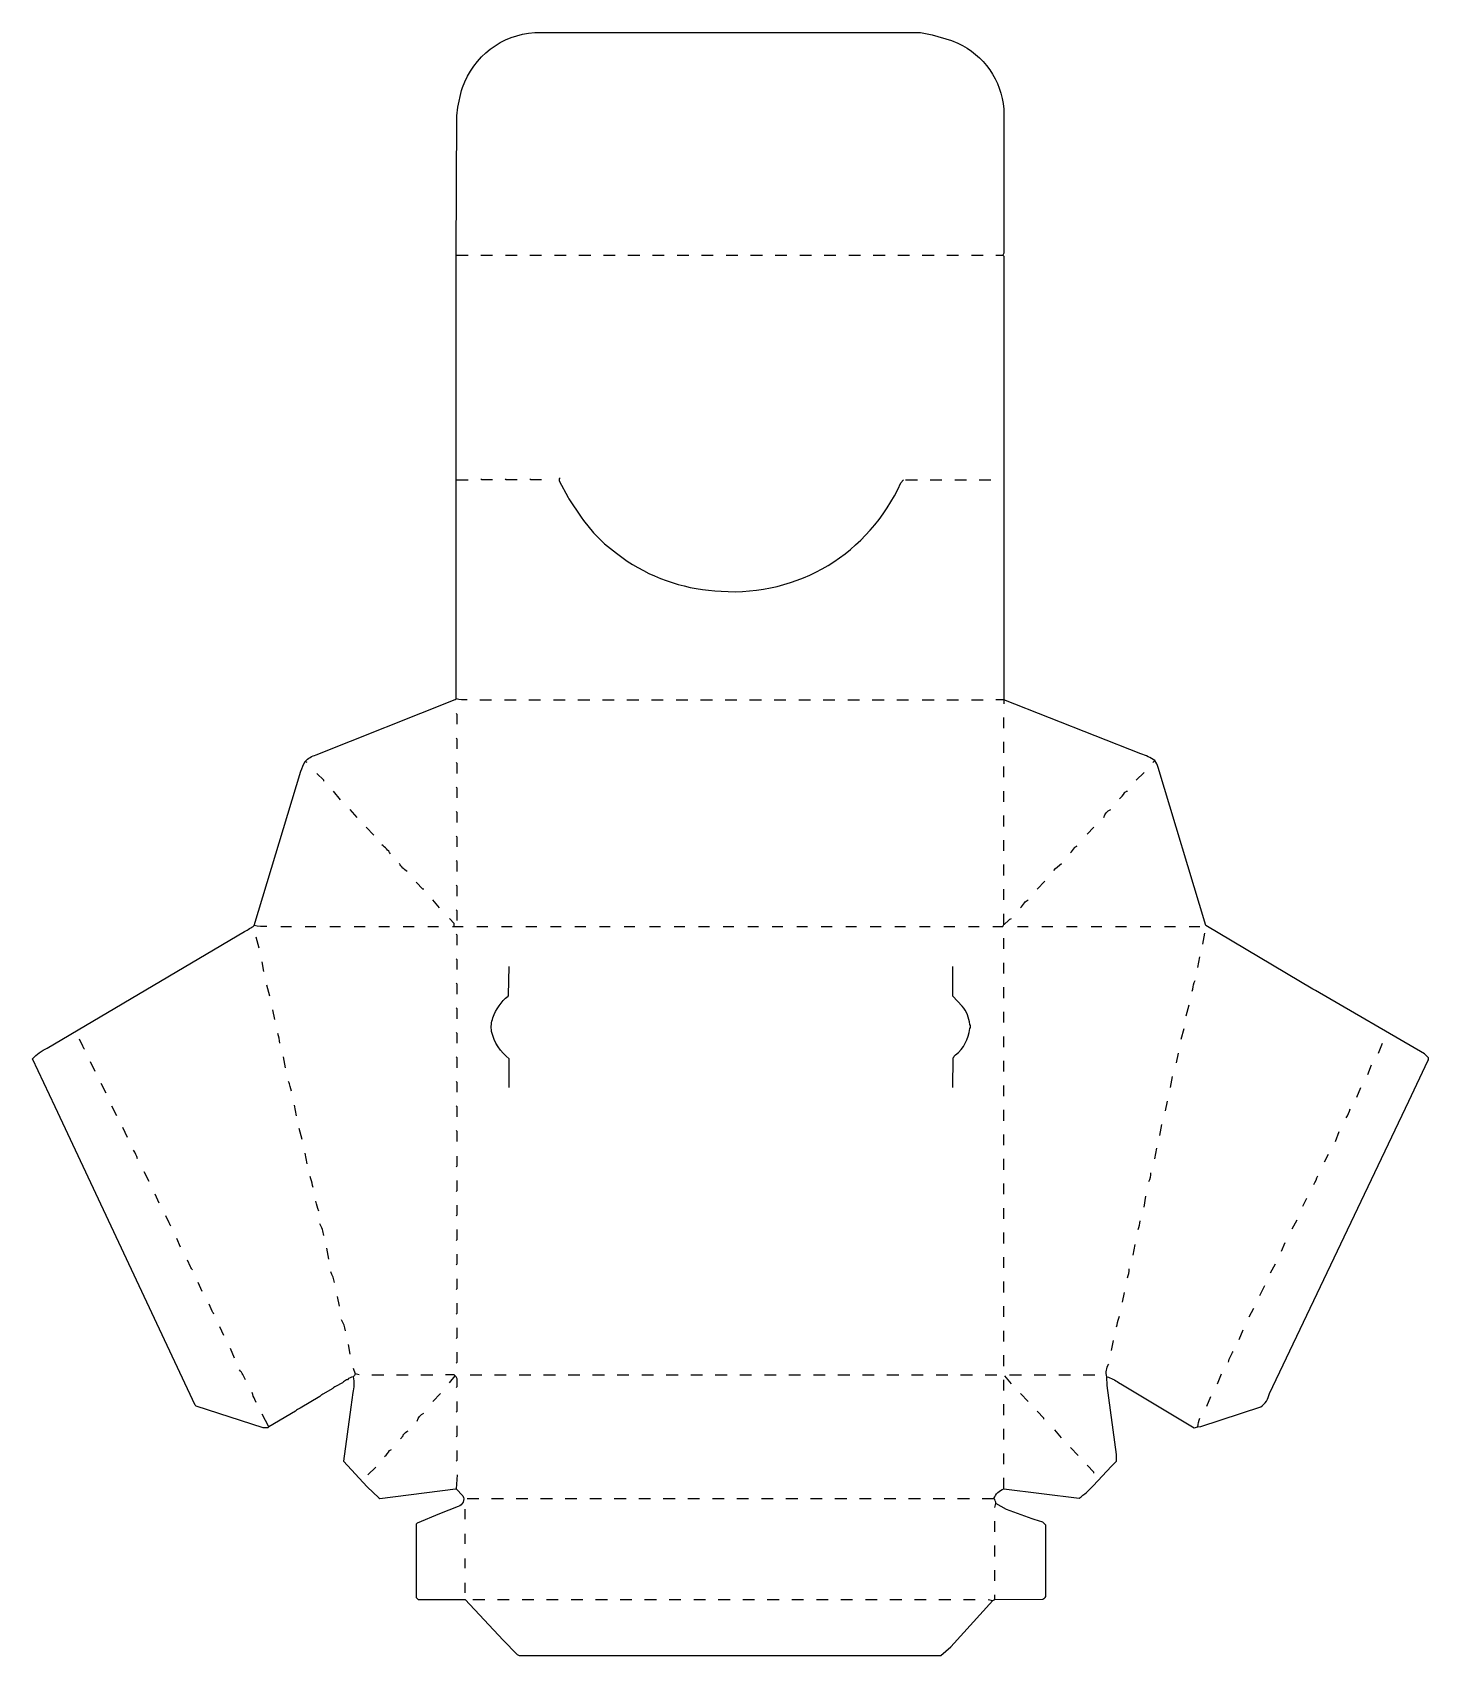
# Model space of a CAD drawing. Extents: x 74 to 1497, y 85 to 1739.
import ezdxf

# ---------------------------------------------------------------- set-up
doc = ezdxf.new("R2010")
doc.units = 0
doc.layers.get('0').update_dxf_attribs({"linetype": 'CONTINUOUS'})

msp = doc.modelspace()

# ---------------------------------------------------------------- linework, layer by layer
at = {"color": 250, "linetype": 'CONTINUOUS'}
for points in [[(401, 369, 0.208153), (395, 366), (394.1, 365.8, 0.113019), (390, 363), (382.9, 359.2, 0.118981), (380, 357), (369.9, 351.2, 0.118981), (367, 349), (346.9, 337.2, 0.089283), (342, 334), (315, 318), (314, 317), (309, 317), (241, 339), (240, 340), (97.2, 644.1), (74, 693, -0.10815), (89, 704), (290, 823, 0.129316), (295.1, 825.8, 0.089283), (300, 829), (347.7, 986.1, -0.082763), (352, 996, -0.154133), (363.1, 1002.7), (504.9, 1059.2), (506, 1060), (506, 1283), (506, 1512), (506.496479, 1653.996528), (507.439024, 1662.95122), (511.352941, 1679.911765), (512.3, 1682.9, -0.301133), (586, 1739), (979, 1739), (990.923077, 1736.615385), (1010.9, 1730.7), (1017.1, 1728.2, -0.272333), (1064, 1661), (1064, 1514), (1063, 1512), (1064, 1511), (1064, 1059), (1064, 1055)], [(612, 1285), (611, 1284), (611, 1282), (620.2, 1265.1), (620.8, 1263.9), (633.24, 1245.18), (635.76, 1241.82), (646, 1229), (657, 1218), (669.195122, 1208.243902), (680.18, 1200.24, 0.134783), (775.964706, 1169.541176, 0.315274), (959, 1280), (962, 1283)], [(517, 1059, -0.091428), (506, 1060)], [(1169, 369, -0.09184), (1181.1, 363.2), (1184.9, 360.8), (1258, 317), (1262, 318), (1264.911765, 318.352941), (1325.9, 338.3, 0.190133), (1334.8, 352.1), (1476.8, 650.1), (1496.2, 690.9), (1497, 692), (1497, 694), (1493, 698), (1381.846154, 762.769231), (1379.153846, 764.230769), (1270, 829), (1221.3, 990.1, 0.080162), (1218, 997, 0.084031), (1203.9, 1003.8), (1064, 1059), (1056, 1059)], [(1182, 958, 0.076982), (1187, 964, -0.184026), (1190, 966)], [(1166, 939, -0.237526), (1173, 947)], [(439, 902, 0.100879), (430, 911)], [(1132, 903, 0.083767), (1136, 908, -0.184026), (1139, 910)], [(456, 884, -0.117748), (448, 892)], [(1115, 885, -0.071068), (1123, 892)], [(1081, 847, 0.083767), (1085, 852, -0.150174), (1089, 855)], [(313, 828, -0.096159), (300, 829)], [(1064, 830), (1064.9, 830.2), (1069, 834, -0.184026), (1072, 836)], [(560, 664), (560, 693, -0.177176), (542, 721, -0.133023), (543.352941, 734.911765, -0.134144), (558.8, 757.1), (559.2, 757.9), (560, 787)], [(1012, 664), (1012.483368, 693.984407, -0.112033), (1015, 697, 0.195332), (1029.42, 723.94, 0.361206), (1029.405405, 728.067568, 0.147502), (1021.751131, 746.773756), (1012, 757), (1012, 787)], [(1256, 762), (1256.615385, 764.076923, -0.075753), (1259, 773)], [(127, 703, -0.067868), (125.2, 706.1), (122, 713)], [(338, 660), (336.615385, 664.923077, 0.070651), (335, 670)], [(1413, 633, 0.099319), (1417, 642)], [(181, 591, 0.099319), (177, 600)], [(1212, 568, 0.122524), (1214, 577)], [(1380, 565, 0.07869), (1384, 574)], [(366, 538, -0.084895), (363, 548)], [(215, 523, -0.067868), (213.2, 526.1), (210, 533)], [(1201, 519, 0.084195), (1203, 528)], [(237, 478, -0.067868), (235.2, 481.1), (232, 488)], [(382, 465, 0.076547), (378, 476)], [(1190, 470, 0.084195), (1192, 479)], [(259, 433, -0.067868), (257.2, 436.1), (254, 443)], [(1179, 420), (1179.615385, 422.076923, -0.075753), (1182, 431)], [(393, 416, 0.103942), (389, 427)], [(1042, 245), (1054, 245, -0.204905), (1064, 255), (1141, 245.5, 0.063128), (1155, 258), (1174, 278), (1179, 283), (1179, 290), (1169.445545, 360.044554), (1169, 369, -0.19452), (1171, 382)], [(1293, 384, -0.082621), (1298, 395)], [(291, 366, 0.112792), (285, 376)], [(401, 378), (403, 372, -0.212214), (401, 369, -0.123483), (400.430769, 352.946154), (398.42, 337.94), (391, 283), (415, 257), (426.9, 245.8), (428, 245), (505.1, 254.8), (506, 255)], [(302, 343), (300.8, 345.9, -0.074583), (298, 353)], [(466, 324, -0.214918), (473, 332)], [(1262, 318, -0.121035), (1264, 327)], [(449, 306), (452, 309), (452, 310, -0.09902), (457, 314)], [(433, 288, 0.076982), (438, 294), (440, 295)], [(507, 269), (506, 255), (512.752212, 247.783186, -0.476374), (508, 237), (488.9, 229.3), (466, 220), (465, 219), (465, 144), (467, 142), (515, 142), (553.750594, 100.767221), (568, 86), (570, 85), (1000, 85), (1010, 94), (1053, 141)], [(1048, 142), (1053, 141), (1055, 142), (1103.990204, 142.489804, 0.112785), (1107, 145), (1107, 218), (1104, 221), (1094.9, 223.7), (1093.1, 224.3), (1066.9, 233.8), (1056, 240, 0.165541), (1054, 245)]]:
    msp.add_lwpolyline(points, format="xyb", dxfattribs=at)
for points in [[(506, 1512), (518, 1512)], [(531, 1512), (543, 1512)], [(556, 1512), (568, 1512)], [(581, 1512), (593, 1512)], [(606, 1512), (618, 1512)], [(631, 1512), (643, 1512)], [(656, 1512), (668, 1512)], [(681, 1512), (693, 1512)], [(706, 1512), (718, 1512)], [(731, 1512), (743, 1512)], [(756, 1512), (768, 1512)], [(781, 1512), (793, 1512)], [(806, 1512), (818, 1512)], [(831, 1512), (843, 1512)], [(856, 1512), (868, 1512)], [(881, 1512), (893, 1512)], [(906, 1512), (918, 1512)], [(931, 1512), (943, 1512)], [(956, 1512), (968, 1512)], [(981, 1512), (993, 1512)], [(1006, 1512), (1018, 1512)], [(1031, 1512), (1043, 1512)], [(1056, 1512), (1063, 1512)], [(530, 1059), (542, 1059)], [(555, 1059), (567, 1059)], [(580, 1059), (592, 1059)], [(605, 1059), (617, 1059)], [(630, 1059), (642, 1059)], [(655, 1059), (667, 1059)], [(680, 1059), (692, 1059)], [(705, 1059), (717, 1059)], [(730, 1059), (742, 1059)], [(755, 1059), (767, 1059)], [(780, 1059), (792, 1059)], [(805, 1059), (817, 1059)], [(830, 1059), (842, 1059)], [(855, 1059), (867, 1059)], [(880, 1059), (892, 1059)], [(905, 1059), (917, 1059)], [(930, 1059), (942, 1059)], [(955, 1059), (967, 1059)], [(981, 1059), (993, 1059)], [(1006, 1059), (1018, 1059)], [(1031, 1059), (1043, 1059)], [(1064, 1030), (1064, 1041)], [(1064, 1005), (1064, 1016)], [(354, 995), (352, 996)], [(1216, 995), (1218, 997)], [(371, 976), (371, 977), (364, 984)], [(1064, 980), (1064, 991)], [(1199, 977), (1207, 985)], [(388, 957), (381, 966)], [(1064, 955), (1064, 966)], [(405, 939), (398, 947)], [(422, 921), (414, 929)], [(1064, 930), (1064, 941)], [(1149, 922), (1156, 929)], [(1064, 905), (1064, 916)], [(1064, 880), (1064, 891)], [(473, 866), (472, 866), (465, 873)], [(1064, 855), (1064, 866)], [(1098, 866), (1106, 874)], [(489, 847), (482, 855)], [(327, 828), (338, 828)], [(352, 828), (363, 828)], [(377, 828), (388, 828)], [(402, 828), (413, 828)], [(427, 828), (438, 828)], [(452, 828), (463, 828)], [(477, 828), (488, 828)], [(504, 828), (504, 831), (499, 836)], [(502, 828), (504, 828), (513, 828)], [(527, 828), (538, 828)], [(552, 828), (563, 828)], [(577, 828), (588, 828)], [(602, 828), (613, 828)], [(627, 828), (638, 828)], [(652, 828), (663, 828)], [(677, 828), (688, 828)], [(703, 828), (714, 828)], [(728, 828), (739, 828)], [(753, 828), (764, 828)], [(778, 828), (789, 828)], [(803, 828), (814, 828)], [(828, 828), (839, 828)], [(853, 828), (864, 828)], [(878, 828), (889, 828)], [(903, 828), (914, 828)], [(928, 828), (939, 828)], [(953, 828), (964, 828)], [(978, 828), (989, 828)], [(1003, 828), (1014, 828)], [(1028, 828), (1039, 828)], [(1053, 828), (1063, 828), (1064, 830), (1064, 841)], [(1078, 828), (1089, 828)], [(1103, 828), (1114, 828)], [(1128, 828), (1139, 828)], [(1153, 828), (1164, 828)], [(1178, 828), (1189, 828)], [(1203, 828), (1214, 828)], [(1228, 828), (1239, 828)], [(1253, 828), (1264, 828)], [(305, 806), (302, 817)], [(1064, 805), (1064, 816)], [(1267, 810), (1269, 821)], [(1262, 786), (1264, 797)], [(310, 782), (308, 792)], [(1064, 780), (1064, 791)], [(316, 757), (313, 768)], [(1064, 755), (1064, 766)], [(321, 733), (319, 743)], [(1064, 730), (1064, 741)], [(1064, 705), (1064, 716)], [(1245, 713), (1248, 724)], [(332, 684), (330, 695)], [(1240, 689), (1242, 699)], [(1446, 699), (1450, 709)], [(138, 680), (133, 690)], [(1064, 680), (1064, 691)], [(1435, 677), (1439, 687)], [(149, 658), (144, 668)], [(1064, 655), (1064, 666)], [(1234, 664), (1236, 675)], [(1424, 654), (1428, 664)], [(343, 635), (341, 646)], [(160, 635), (155, 645)], [(1064, 630), (1064, 641)], [(171, 613), (166, 623)], [(349, 611), (346, 622)], [(1064, 605), (1064, 616)], [(1223, 615), (1225, 626)], [(1402, 609), (1406, 619)], [(354, 586), (352, 597)], [(1218, 591), (1220, 602)], [(1391, 588), (1395, 596)], [(1064, 580), (1064, 591)], [(193, 568), (188, 578)], [(1064, 555), (1064, 566)], [(203, 546), (199, 555)], [(1207, 542), (1209, 553)], [(1369, 543), (1373, 551)], [(1064, 530), (1064, 541)], [(1064, 505), (1064, 516)], [(1358, 520), (1363, 529)], [(225, 501), (221, 510)], [(376, 489), (374, 500)], [(1196, 493), (1198, 504)], [(1347, 497), (1351, 506)], [(1064, 480), (1064, 491)], [(1336, 475), (1341, 484)], [(247, 456), (243, 465)], [(1064, 455), (1064, 466)], [(387, 441), (385, 451)], [(1185, 445), (1187, 455)], [(1325, 452), (1330, 462)], [(1064, 430), (1064, 441)], [(1314, 430), (1319, 439)], [(269, 411), (265, 420)], [(1064, 405), (1064, 416)], [(1304, 407), (1308, 417)], [(280, 388), (276, 398)], [(398, 392), (396, 402)], [(1174, 396), (1176, 406)], [(1064, 380), (1064, 391)], [(407, 371), (403, 372)], [(420, 371), (432, 371)], [(445, 371), (457, 371)], [(470, 371), (482, 371)], [(499, 363), (505, 370)], [(520, 371), (532, 371)], [(545, 371), (557, 371)], [(570, 371), (582, 371)], [(595, 371), (607, 371)], [(620, 371), (632, 371)], [(645, 371), (657, 371)], [(670, 371), (682, 371)], [(695, 371), (707, 371)], [(720, 371), (732, 371)], [(745, 371), (757, 371)], [(770, 371), (782, 371)], [(795, 371), (807, 371)], [(820, 371), (832, 371)], [(845, 371), (857, 371)], [(870, 371), (882, 371)], [(895, 371), (907, 371)], [(920, 371), (932, 371)], [(945, 371), (957, 371)], [(970, 371), (982, 371)], [(995, 371), (1007, 371)], [(1020, 371), (1032, 371)], [(1045, 371), (1057, 371)], [(1064, 355), (1064, 366)], [(1072, 362), (1065, 370)], [(1070, 371), (1082, 371)], [(1095, 371), (1107, 371)], [(1120, 371), (1132, 371)], [(1145, 371), (1157, 371)], [(1282, 362), (1286, 372)], [(482, 344), (490, 352)], [(1089, 344), (1081, 352)], [(1271, 339), (1275, 349)], [(315, 318), (308, 331)], [(1064, 330), (1064, 341)], [(1105, 326), (1105, 327), (1098, 334)], [(1064, 305), (1064, 316)], [(1123, 307), (1116, 315)], [(1064, 280), (1064, 291)], [(1140, 289), (1132, 297)], [(416, 269), (424, 277)], [(1064, 255), (1064, 266)], [(1156, 271), (1156, 272), (1149, 279)], [(515, 224), (515, 234)], [(517, 245), (529, 245)], [(542, 245), (554, 245)], [(567, 245), (579, 245)], [(592, 245), (604, 245)], [(617, 245), (629, 245)], [(642, 245), (654, 245)], [(667, 245), (679, 245)], [(692, 245), (704, 245)], [(717, 245), (729, 245)], [(742, 245), (754, 245)], [(767, 245), (779, 245)], [(792, 245), (804, 245)], [(817, 245), (829, 245)], [(842, 245), (854, 245)], [(867, 245), (879, 245)], [(892, 245), (904, 245)], [(917, 245), (929, 245)], [(942, 245), (954, 245)], [(967, 245), (979, 245)], [(992, 245), (1004, 245)], [(1017, 245), (1029, 245)], [(1055, 236), (1056, 240)], [(1055, 211), (1055, 222)], [(515, 199), (515, 209)], [(515, 174), (515, 184)], [(1055, 186), (1055, 197)], [(1055, 161), (1055, 172)], [(515, 149), (515, 159)], [(1055, 142), (1055, 147)]]:
    msp.add_lwpolyline(points, dxfattribs=at)
at = {"color": 251, "linetype": 'CONTINUOUS'}
for points in [[(506, 1283), (518, 1283)], [(964, 1283), (976, 1283)], [(989, 1283), (1001, 1283)], [(1014, 1283), (1026, 1283)], [(1039, 1283), (1051, 1283)], [(507, 1034), (507, 1044), (506, 1045)], [(507, 1009), (507, 1019), (506, 1020)], [(507, 984), (507, 994), (506, 995)], [(507, 959), (507, 969), (506, 970)], [(507, 934), (507, 944), (506, 945)], [(507, 909), (507, 919), (506, 920)], [(507, 884), (507, 894), (506, 895)], [(507, 859), (507, 869), (506, 870)], [(507, 834), (507, 844), (506, 845)], [(507, 809), (507, 819), (506, 820)], [(507, 784), (507, 794), (506, 795)], [(507, 759), (507, 769), (506, 770)], [(507, 734), (507, 744), (506, 745)], [(507, 709), (507, 719), (506, 720)], [(507, 684), (507, 694), (506, 695)], [(507, 659), (507, 669), (506, 670)], [(507, 634), (507, 644), (506, 645)], [(507, 609), (507, 619), (506, 620)], [(523, 142), (535, 142)], [(548, 142), (560, 142)], [(573, 142), (585, 142)], [(598, 142), (610, 142)], [(623, 142), (635, 142)], [(648, 142), (660, 142)], [(673, 142), (685, 142)], [(698, 142), (710, 142)], [(723, 142), (735, 142)], [(748, 142), (760, 142)], [(773, 142), (785, 142)], [(798, 142), (810, 142)], [(823, 142), (835, 142)], [(848, 142), (860, 142)], [(873, 142), (885, 142)], [(898, 142), (910, 142)], [(923, 142), (935, 142)], [(948, 142), (960, 142)], [(973, 142), (985, 142)], [(998, 142), (1010, 142)], [(1023, 142), (1035, 142)]]:
    msp.add_lwpolyline(points, dxfattribs=at)
at = {"color": 252, "linetype": 'CONTINUOUS'}
for points in [[(543, 1283), (532, 1283), (531, 1284)], [(568, 1283), (557, 1283), (556, 1284)], [(593, 1283), (582, 1283), (581, 1284)], [(506, 583), (507, 584), (507, 594)], [(506, 558), (507, 559), (507, 569)], [(506, 533), (507, 534), (507, 544)], [(506, 508), (507, 509), (507, 519)], [(506, 483), (507, 484), (507, 494)], [(506, 458), (507, 459), (507, 469)], [(506, 433), (507, 434), (507, 444)], [(506, 408), (507, 409), (507, 419)], [(506, 383), (507, 384), (507, 394)], [(506, 333), (507, 334), (507, 344)], [(506, 308), (507, 309), (507, 319)], [(506, 283), (507, 284), (507, 294)]]:
    msp.add_lwpolyline(points, dxfattribs=at)
at = {"color": 27, "linetype": 'CONTINUOUS'}
msp.add_lwpolyline([(1250, 737), (1253, 748)], dxfattribs=at)
for points in [[(326, 709, 0.09779), (324, 719)], [(360, 562), (359.384615, 564.076923, 0.075753), (357, 573)], [(371, 513, 0.099544), (367, 525)]]:
    msp.add_lwpolyline(points, format="xyb", dxfattribs=at)
at = {"color": 247, "linetype": 'CONTINUOUS'}
msp.add_lwpolyline([(1229, 640), (1231, 650)], dxfattribs=at)
at = {"color": 237, "linetype": 'CONTINUOUS'}
msp.add_lwpolyline([(506, 358), (507, 359), (507, 367), (505.8, 368.9), (505, 370), (504, 371), (495, 371)], dxfattribs=at)

doc.saveas('drawing.dxf')
